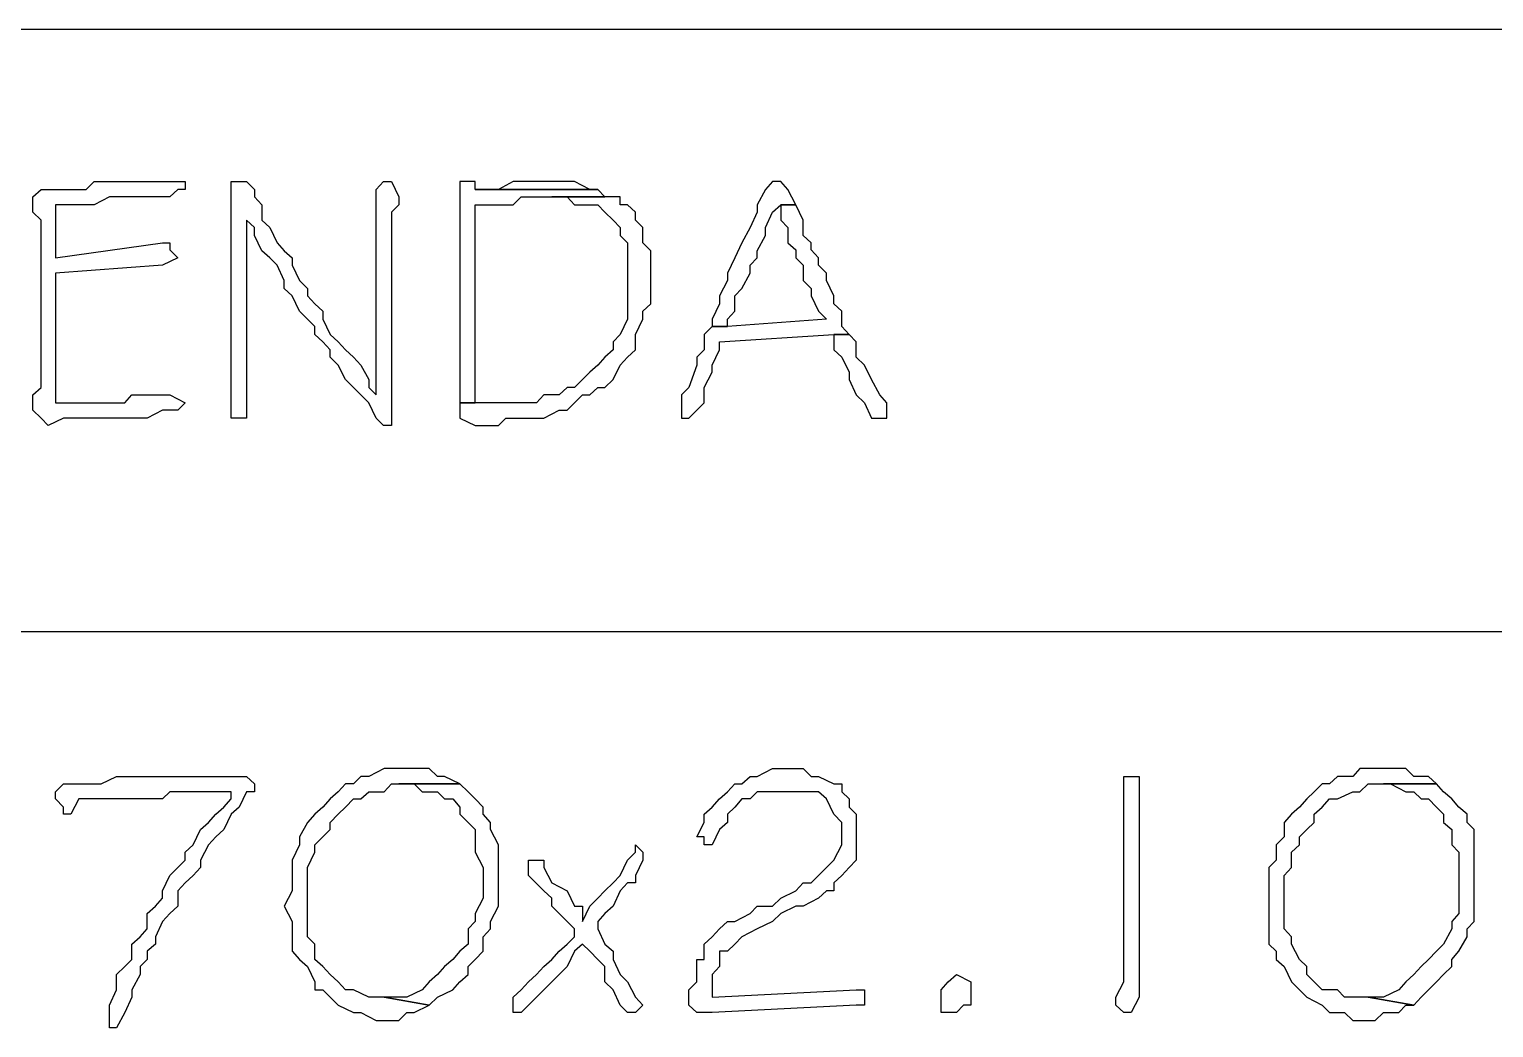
# Model space of a CAD drawing. Header units: millimetres. Extents: x -518.8 to -461.2, y 3.5 to 44.2.
# Drawn here: x -511.472 to -510.25, y 12.331 to 13.165 of the extents above; entities that cross this region are included whole.
import ezdxf

# ---------------------------------------------------------------- set-up
doc = ezdxf.new("R2010")
doc.units = ezdxf.units.MM
doc.header["$MEASUREMENT"] = 0
doc.layers.add('14', color=14, linetype='Continuous')
doc.layers.add('MYSOLIDS', color=7, linetype='Continuous')

msp = doc.modelspace()

# ---------------------------------------------------------------- linework, layer by layer
at = {"layer": '14'}
for points in [[(-513.9391, 13.1646), (-508.8339, 13.1646)], [(-513.9391, 12.6616), (-508.8339, 12.6616)]]:
    msp.add_lwpolyline(points, dxfattribs=at)
at = {"layer": 'MYSOLIDS'}
for points in [[(-511.4504, 12.9736), (-511.3609, 12.9864), (-511.3549, 12.9864), (-511.3549, 12.9804), (-511.3549, 12.9804), (-511.3481, 12.9736), (-511.3481, 12.9736), (-511.3481, 12.9736), (-511.3481, 12.9736), (-511.3609, 12.9676), (-511.3609, 12.9676), (-511.4504, 12.9609), (-511.4504, 12.9548), (-511.4504, 12.9548), (-511.4504, 12.9481), (-511.4504, 12.9481), (-511.4504, 12.9421), (-511.4504, 12.9293), (-511.4504, 12.9225), (-511.4504, 12.9097), (-511.4504, 12.9097), (-511.4504, 12.9037), (-511.4504, 12.8909), (-511.4504, 12.8842), (-511.4504, 12.8721), (-511.4504, 12.8654), (-511.4504, 12.8526), (-511.4504, 12.8526), (-511.4436, 12.8526), (-511.4308, 12.8526), (-511.4248, 12.8526), (-511.4121, 12.8526), (-511.4053, 12.8526), (-511.3993, 12.8526), (-511.3925, 12.8526), (-511.3865, 12.8594), (-511.3737, 12.8594), (-511.3609, 12.8594), (-511.3549, 12.8594), (-511.3549, 12.8594), (-511.3421, 12.8526), (-511.3421, 12.8526), (-511.3421, 12.8526), (-511.3421, 12.8526), (-511.3481, 12.8466), (-511.3549, 12.8466), (-511.3609, 12.8466), (-511.3737, 12.8398), (-511.3797, 12.8398), (-511.3865, 12.8398), (-511.3993, 12.8398), (-511.4053, 12.8398), (-511.4181, 12.8398), (-511.4248, 12.8398), (-511.4308, 12.8398), (-511.4436, 12.8398), (-511.4436, 12.8398), (-511.4564, 12.8338), (-511.4564, 12.8338), (-511.4624, 12.8398), (-511.4624, 12.8398), (-511.4692, 12.8466), (-511.4692, 12.8466), (-511.4692, 12.8526), (-511.4692, 12.8594), (-511.4624, 12.8654), (-511.4624, 12.8782), (-511.4624, 12.8842), (-511.4624, 12.8969), (-511.4624, 12.9037), (-511.4624, 12.9165), (-511.4624, 12.9225), (-511.4624, 12.9353), (-511.4624, 12.9421), (-511.4624, 12.9481), (-511.4624, 12.9548), (-511.4624, 12.9676), (-511.4624, 12.9804), (-511.4624, 12.9864), (-511.4624, 12.9924), (-511.4624, 13.0052), (-511.4692, 13.012), (-511.4692, 13.018), (-511.4692, 13.0248), (-511.4692, 13.0248), (-511.4624, 13.0308), (-511.4624, 13.0308), (-511.4564, 13.0308), (-511.4564, 13.0308), (-511.4436, 13.0308), (-511.4376, 13.0308), (-511.4248, 13.0308), (-511.4248, 13.0308), (-511.4181, 13.0375), (-511.4053, 13.0375), (-511.3993, 13.0375), (-511.3925, 13.0375), (-511.3797, 13.0375), (-511.3737, 13.0375), (-511.3609, 13.0375), (-511.3549, 13.0375), (-511.3481, 13.0375), (-511.3481, 13.0375), (-511.3421, 13.0375), (-511.3421, 13.0375), (-511.3421, 13.0308), (-511.3421, 13.0308), (-511.3421, 13.0308), (-511.3481, 13.0308), (-511.3549, 13.0248), (-511.3609, 13.0248), (-511.3677, 13.0248), (-511.3797, 13.0248), (-511.3993, 13.0248), (-511.4053, 13.0248), (-511.4181, 13.018), (-511.4308, 13.018), (-511.4376, 13.018), (-511.4436, 13.018), (-511.4504, 13.018), (-511.4504, 13.012), (-511.4504, 12.9992), (-511.4504, 12.9992), (-511.4504, 12.9924), (-511.4504, 12.9804), (-511.4504, 12.9736), (-511.4504, 12.9736), (-511.4504, 12.9736), (-511.4504, 12.9736)], [(-511.291, 13.0052), (-511.291, 12.8466), (-511.291, 12.8398), (-511.291, 12.8398), (-511.297, 12.8398), (-511.297, 12.8398), (-511.3038, 12.8398), (-511.3038, 12.8398), (-511.3038, 12.8466), (-511.3038, 12.8466), (-511.3038, 13.0248), (-511.3038, 13.0308), (-511.3038, 13.0375), (-511.297, 13.0375), (-511.297, 13.0375), (-511.291, 13.0375), (-511.2842, 13.0308), (-511.2842, 13.0248), (-511.2842, 13.0248), (-511.2782, 13.018), (-511.2782, 13.0052), (-511.2714, 12.9992), (-511.2654, 12.9864), (-511.2594, 12.9797), (-511.2527, 12.9736), (-511.2527, 12.9676), (-511.2466, 12.9548), (-511.2399, 12.9481), (-511.2399, 12.9421), (-511.2339, 12.9353), (-511.2271, 12.9293), (-511.2271, 12.9225), (-511.2211, 12.9097), (-511.2143, 12.9037), (-511.2083, 12.8969), (-511.2015, 12.8909), (-511.1955, 12.8842), (-511.1887, 12.8721), (-511.1887, 12.8654), (-511.1827, 12.8594), (-511.1827, 12.8721), (-511.1827, 12.8782), (-511.1827, 12.8842), (-511.1827, 12.8909), (-511.1827, 12.9037), (-511.1827, 12.9097), (-511.1827, 12.9165), (-511.1827, 12.9293), (-511.1827, 12.9353), (-511.1827, 12.9481), (-511.1827, 12.9548), (-511.1827, 12.9676), (-511.1827, 12.9736), (-511.1827, 12.9797), (-511.1827, 12.9864), (-511.1827, 12.9992), (-511.1827, 13.012), (-511.1827, 13.018), (-511.1827, 13.0248), (-511.1827, 13.0308), (-511.1767, 13.0375), (-511.1767, 13.0375), (-511.1767, 13.0375), (-511.1767, 13.0375), (-511.1699, 13.0375), (-511.1699, 13.0375), (-511.1639, 13.0248), (-511.1639, 13.0248), (-511.1639, 13.018), (-511.1639, 13.018), (-511.1699, 13.012), (-511.1699, 12.9992), (-511.1699, 12.9924), (-511.1699, 12.9864), (-511.1699, 12.9736), (-511.1699, 12.9676), (-511.1699, 12.9548), (-511.1699, 12.9481), (-511.1699, 12.9353), (-511.1699, 12.9293), (-511.1699, 12.9225), (-511.1699, 12.9165), (-511.1699, 12.9097), (-511.1699, 12.8969), (-511.1699, 12.8909), (-511.1699, 12.8782), (-511.1699, 12.8721), (-511.1699, 12.8594), (-511.1699, 12.8526), (-511.1699, 12.8466), (-511.1699, 12.8466), (-511.1699, 12.8338), (-511.1699, 12.8338), (-511.1767, 12.8338), (-511.1767, 12.8338), (-511.1767, 12.8338), (-511.1827, 12.8398), (-511.1827, 12.8398), (-511.1887, 12.8526), (-511.1955, 12.8594), (-511.2083, 12.8721), (-511.2143, 12.8842), (-511.2211, 12.8909), (-511.2211, 12.8969), (-511.2271, 12.9037), (-511.2339, 12.9097), (-511.2339, 12.9165), (-511.2399, 12.9225), (-511.2466, 12.9293), (-511.2527, 12.9421), (-511.2594, 12.9481), (-511.2594, 12.9548), (-511.2654, 12.9676), (-511.2714, 12.9736), (-511.2782, 12.9797), (-511.2842, 12.9924), (-511.2842, 12.9992), (-511.291, 13.0052), (-511.291, 13.0052), (-511.291, 13.0052), (-511.291, 13.0052)], [(-511.106, 13.0375), (-511.1128, 13.0375), (-511.1128, 13.0248), (-511.1128, 13.018), (-511.1128, 13.018), (-511.1128, 13.0052), (-511.1128, 12.9992), (-511.1128, 12.9864), (-511.1128, 12.9797), (-511.1128, 12.9676), (-511.1128, 12.9609), (-511.1128, 12.9481), (-511.1128, 12.9421), (-511.1128, 12.9293), (-511.1128, 12.9225), (-511.1128, 12.9165), (-511.1128, 12.9037), (-511.1128, 12.8969), (-511.1128, 12.8842), (-511.1128, 12.8782), (-511.1128, 12.8654), (-511.1128, 12.8526), (-511.1128, 12.8526), (-511.1, 12.8526), (-511.1, 12.8594), (-511.1, 12.8654), (-511.1, 12.8782), (-511.1, 12.8842), (-511.1, 12.8909), (-511.1, 12.9037), (-511.1, 12.9097), (-511.1, 12.9165), (-511.1, 12.9225), (-511.1, 12.9353), (-511.1, 12.9421), (-511.1, 12.9548), (-511.1, 12.9609), (-511.1, 12.9736), (-511.1, 12.9797), (-511.1, 12.9924), (-511.1, 12.9992), (-511.1, 13.0052), (-511.1, 13.018), (-511.1, 13.018), (-511.0872, 13.018), (-511.0805, 13.018), (-511.0684, 13.018), (-511.0617, 13.0248), (-511.0557, 13.0248), (-511.0489, 13.0248), (-511.0361, 13.0248), (-510.9918, 13.0248), (-510.9978, 13.0308), (-511.1, 13.0308), (-511.1, 13.0375), (-511.106, 13.0375), (-511.106, 13.0375)], [(-511.0361, 13.0375), (-511.0429, 13.0375), (-511.0489, 13.0375), (-511.0617, 13.0375), (-511.0617, 13.0375), (-511.0684, 13.0375), (-511.0805, 13.0308), (-511.0872, 13.0308), (-511.1, 13.0308), (-510.9978, 13.0308), (-511.0045, 13.0308), (-511.0173, 13.0375), (-511.0233, 13.0375), (-511.0361, 13.0375), (-511.0361, 13.0375)], [(-510.8451, 13.0375), (-510.8519, 13.0375), (-510.8519, 13.0375), (-510.8519, 13.0375), (-510.8579, 13.0308), (-510.8647, 13.018), (-510.8647, 13.012), (-510.8707, 12.9992), (-510.8775, 12.9864), (-510.8835, 12.9736), (-510.8895, 12.9609), (-510.8895, 12.9548), (-510.8895, 12.9548), (-510.8963, 12.9421), (-510.8963, 12.9353), (-510.9023, 12.9225), (-510.9023, 12.9165), (-510.8895, 12.9165), (-510.8895, 12.9225), (-510.8835, 12.9293), (-510.8835, 12.9421), (-510.8775, 12.9481), (-510.8707, 12.9609), (-510.8707, 12.9609), (-510.8707, 12.9676), (-510.8647, 12.9736), (-510.8647, 12.9797), (-510.8579, 12.9924), (-510.8579, 12.9992), (-510.8519, 13.012), (-510.8451, 13.018), (-510.8324, 13.018), (-510.8391, 13.0308), (-510.8451, 13.0375), (-510.8451, 13.0375), (-510.8451, 13.0375)], [(-510.9918, 13.0248), (-511.0361, 13.0248), (-511.0361, 13.0248), (-511.0233, 13.0248), (-511.0173, 13.018), (-511.0045, 13.018), (-510.9978, 13.018), (-510.9918, 13.012), (-510.985, 13.0052), (-510.985, 13.0052), (-510.979, 12.9992), (-510.979, 12.9924), (-510.973, 12.9864), (-510.973, 12.9797), (-510.973, 12.9676), (-510.973, 12.9548), (-510.973, 12.9481), (-510.973, 12.9421), (-510.973, 12.9293), (-510.973, 12.9225), (-510.979, 12.9097), (-510.985, 12.9037), (-510.985, 12.8969), (-510.9918, 12.8909), (-510.9978, 12.8842), (-511.0045, 12.8782), (-511.0105, 12.8721), (-511.0173, 12.8654), (-511.0233, 12.8654), (-511.0301, 12.8594), (-511.0429, 12.8594), (-511.0489, 12.8526), (-511.0557, 12.8526), (-511.0617, 12.8526), (-511.0684, 12.8526), (-511.0805, 12.8526), (-511.0872, 12.8526), (-511.1, 12.8526), (-511.1128, 12.8526), (-511.1128, 12.8466), (-511.1128, 12.8398), (-511.1128, 12.8398), (-511.1, 12.8338), (-511.0933, 12.8338), (-511.0805, 12.8338), (-511.0745, 12.8398), (-511.0617, 12.8398), (-511.0557, 12.8398), (-511.0489, 12.8398), (-511.0429, 12.8398), (-511.0301, 12.8466), (-511.0233, 12.8466), (-511.0173, 12.8526), (-511.0105, 12.8594), (-511.0045, 12.8594), (-510.9978, 12.8654), (-510.9918, 12.8654), (-510.985, 12.8721), (-510.979, 12.8842), (-510.973, 12.8909), (-510.9662, 12.8969), (-510.9662, 12.9037), (-510.9662, 12.9097), (-510.9602, 12.9225), (-510.9602, 12.9293), (-510.9534, 12.9353), (-510.9534, 12.9481), (-510.9534, 12.9548), (-510.9534, 12.9609), (-510.9534, 12.9676), (-510.9534, 12.9797), (-510.9602, 12.9864), (-510.9602, 12.9992), (-510.9662, 13.0052), (-510.9662, 13.012), (-510.973, 13.018), (-510.979, 13.018), (-510.979, 13.0248), (-510.9918, 13.0248), (-510.9918, 13.0248)], [(-510.8324, 13.018), (-510.8451, 13.018), (-510.8451, 13.012), (-510.8451, 13.0052), (-510.8391, 12.9992), (-510.8391, 12.9864), (-510.8324, 12.9804), (-510.8324, 12.9736), (-510.8263, 12.9676), (-510.8263, 12.9548), (-510.8196, 12.9481), (-510.8196, 12.9421), (-510.8136, 12.9293), (-510.8068, 12.9225), (-510.8895, 12.9165), (-510.9023, 12.9165), (-510.909, 12.9097), (-510.909, 12.8969), (-510.9151, 12.8909), (-510.9151, 12.8842), (-510.9151, 12.8842), (-510.9218, 12.8654), (-510.9278, 12.8594), (-510.9278, 12.8526), (-510.9278, 12.8466), (-510.9278, 12.8398), (-510.9218, 12.8398), (-510.9218, 12.8398), (-510.9151, 12.8466), (-510.909, 12.8526), (-510.909, 12.8654), (-510.909, 12.8654), (-510.9023, 12.8782), (-510.9023, 12.8842), (-510.8963, 12.8969), (-510.8963, 12.9037), (-510.8008, 12.9097), (-510.788, 12.9097), (-510.794, 12.9165), (-510.794, 12.9293), (-510.8008, 12.9353), (-510.8008, 12.9421), (-510.8068, 12.9548), (-510.8068, 12.9609), (-510.8136, 12.9676), (-510.8136, 12.9736), (-510.8196, 12.9804), (-510.8196, 12.9864), (-510.8263, 12.9924), (-510.8263, 12.9992), (-510.8263, 13.0052), (-510.8324, 13.018), (-510.8324, 13.018), (-510.8324, 13.018)], [(-510.788, 12.9097), (-510.8008, 12.9097), (-510.8008, 12.9037), (-510.8008, 12.8969), (-510.794, 12.8909), (-510.788, 12.8782), (-510.788, 12.8721), (-510.782, 12.8594), (-510.7752, 12.8526), (-510.7692, 12.8398), (-510.7692, 12.8398), (-510.7624, 12.8398), (-510.7564, 12.8398), (-510.7564, 12.8466), (-510.7564, 12.8526), (-510.7624, 12.8594), (-510.7692, 12.8721), (-510.7752, 12.8842), (-510.782, 12.8909), (-510.782, 12.9037), (-510.788, 12.9097), (-510.788, 12.9097)], [(-511.4308, 12.5218), (-511.4308, 12.5218), (-511.4308, 12.5218), (-511.4308, 12.5218), (-511.4308, 12.5218), (-511.4376, 12.509), (-511.4376, 12.509), (-511.4436, 12.509), (-511.4436, 12.509), (-511.4436, 12.515), (-511.4436, 12.515), (-511.4504, 12.5218), (-511.4504, 12.5278), (-511.4436, 12.5345), (-511.4436, 12.5345), (-511.4376, 12.5345), (-511.4308, 12.5345), (-511.4181, 12.5345), (-511.4121, 12.5345), (-511.3993, 12.5406), (-511.3925, 12.5406), (-511.3797, 12.5406), (-511.3669, 12.5406), (-511.3609, 12.5406), (-511.3549, 12.5406), (-511.3421, 12.5406), (-511.3354, 12.5406), (-511.3226, 12.5406), (-511.3166, 12.5406), (-511.3098, 12.5406), (-511.3038, 12.5406), (-511.297, 12.5406), (-511.297, 12.5406), (-511.291, 12.5406), (-511.291, 12.5406), (-511.2842, 12.5345), (-511.2842, 12.5345), (-511.2842, 12.5278), (-511.291, 12.5278), (-511.297, 12.515), (-511.3038, 12.509), (-511.3098, 12.4962), (-511.3166, 12.4902), (-511.3226, 12.4834), (-511.3293, 12.4706), (-511.3293, 12.4646), (-511.3354, 12.4578), (-511.3421, 12.4518), (-511.3481, 12.4451), (-511.3481, 12.4323), (-511.3481, 12.4323), (-511.3549, 12.4263), (-511.3609, 12.4195), (-511.3669, 12.4067), (-511.3669, 12.4007), (-511.3737, 12.3947), (-511.3737, 12.3879), (-511.3797, 12.3819), (-511.3797, 12.3751), (-511.3865, 12.3624), (-511.3865, 12.3563), (-511.3925, 12.3436), (-511.3925, 12.3436), (-511.3993, 12.3308), (-511.3993, 12.3308), (-511.4053, 12.3308), (-511.4053, 12.3308), (-511.4053, 12.3308), (-511.4053, 12.3308), (-511.4053, 12.3368), (-511.4053, 12.3368), (-511.4053, 12.3436), (-511.4053, 12.3496), (-511.3993, 12.3624), (-511.3993, 12.3624), (-511.3993, 12.3751), (-511.3925, 12.3819), (-511.3865, 12.3879), (-511.3865, 12.4007), (-511.3797, 12.4067), (-511.3737, 12.4135), (-511.3737, 12.4263), (-511.3669, 12.4323), (-511.3609, 12.4391), (-511.3609, 12.4451), (-511.3549, 12.4578), (-511.3481, 12.4646), (-511.3421, 12.4706), (-511.3421, 12.4774), (-511.3354, 12.4834), (-511.3293, 12.4962), (-511.3226, 12.5022), (-511.3166, 12.509), (-511.3098, 12.515), (-511.3038, 12.5218), (-511.3038, 12.5278), (-511.3098, 12.5278), (-511.3166, 12.5278), (-511.3293, 12.5278), (-511.3354, 12.5278), (-511.3481, 12.5278), (-511.3549, 12.5278), (-511.3609, 12.5218), (-511.3669, 12.5218), (-511.3797, 12.5218), (-511.3865, 12.5218), (-511.3993, 12.5218), (-511.4053, 12.5218), (-511.4181, 12.5218), (-511.4308, 12.5218), (-511.4308, 12.5218), (-511.4308, 12.5218), (-511.4308, 12.5218), (-511.4308, 12.5218)], [(-511.1572, 12.5473), (-511.1699, 12.5473), (-511.176, 12.5473), (-511.1887, 12.5406), (-511.1955, 12.5406), (-511.2015, 12.5345), (-511.2083, 12.5345), (-511.2143, 12.5278), (-511.2211, 12.5218), (-511.2271, 12.515), (-511.2339, 12.509), (-511.2399, 12.5022), (-511.2466, 12.4902), (-511.2466, 12.4834), (-511.2466, 12.4834), (-511.2527, 12.4706), (-511.2527, 12.4646), (-511.2527, 12.4518), (-511.2527, 12.4451), (-511.2594, 12.4323), (-511.2594, 12.4323), (-511.2527, 12.4195), (-511.2527, 12.4135), (-511.2527, 12.4007), (-511.2527, 12.3947), (-511.2466, 12.3879), (-511.2399, 12.3819), (-511.2339, 12.3691), (-511.2339, 12.3624), (-511.2271, 12.3624), (-511.2211, 12.3563), (-511.2143, 12.3496), (-511.2015, 12.3436), (-511.2015, 12.3436), (-511.1955, 12.3436), (-511.1827, 12.3368), (-511.176, 12.3368), (-511.1639, 12.3368), (-511.1572, 12.3436), (-511.1511, 12.3436), (-511.1384, 12.3496), (-511.1384, 12.3496), (-511.176, 12.3563), (-511.176, 12.3563), (-511.1827, 12.3563), (-511.1887, 12.3563), (-511.2015, 12.3624), (-511.2083, 12.3624), (-511.2143, 12.3691), (-511.2211, 12.3751), (-511.2271, 12.3819), (-511.2339, 12.3879), (-511.2339, 12.4007), (-511.2399, 12.4067), (-511.2399, 12.4135), (-511.2399, 12.4263), (-511.2399, 12.4323), (-511.2399, 12.4391), (-511.2399, 12.4451), (-511.2399, 12.4578), (-511.2399, 12.4646), (-511.2339, 12.4774), (-511.2339, 12.4834), (-511.2271, 12.4902), (-511.2211, 12.4962), (-511.2211, 12.5022), (-511.2143, 12.509), (-511.2083, 12.515), (-511.2015, 12.5218), (-511.1955, 12.5218), (-511.1887, 12.5278), (-511.176, 12.5278), (-511.1699, 12.5345), (-511.1639, 12.5345), (-511.1128, 12.5345), (-511.1256, 12.5406), (-511.1316, 12.5406), (-511.1384, 12.5473), (-511.1511, 12.5473), (-511.1572, 12.5473), (-511.1572, 12.5473)], [(-510.9023, 12.3563), (-510.782, 12.3624), (-510.7752, 12.3624), (-510.7752, 12.3624), (-510.7752, 12.3563), (-510.7752, 12.3563), (-510.7752, 12.3496), (-510.7752, 12.3496), (-510.782, 12.3496), (-510.782, 12.3496), (-510.9023, 12.3436), (-510.909, 12.3436), (-510.909, 12.3436), (-510.9151, 12.3436), (-510.9151, 12.3436), (-510.9151, 12.3436), (-510.9151, 12.3436), (-510.9218, 12.3496), (-510.9218, 12.3496), (-510.9218, 12.3624), (-510.9151, 12.3691), (-510.9151, 12.3819), (-510.9151, 12.3879), (-510.909, 12.3879), (-510.909, 12.4007), (-510.9023, 12.4067), (-510.8963, 12.4135), (-510.8895, 12.4195), (-510.8835, 12.4195), (-510.8835, 12.4195), (-510.8707, 12.4263), (-510.8647, 12.4323), (-510.8519, 12.4323), (-510.8451, 12.4391), (-510.8324, 12.4451), (-510.8263, 12.4518), (-510.8196, 12.4518), (-510.8196, 12.4518), (-510.8136, 12.4578), (-510.8068, 12.4646), (-510.8008, 12.4706), (-510.794, 12.4834), (-510.794, 12.4902), (-510.794, 12.4962), (-510.794, 12.5022), (-510.8008, 12.509), (-510.8068, 12.5218), (-510.8068, 12.5218), (-510.8136, 12.5278), (-510.8196, 12.5278), (-510.8324, 12.5278), (-510.8391, 12.5278), (-510.8519, 12.5278), (-510.8579, 12.5278), (-510.8647, 12.5278), (-510.8707, 12.5218), (-510.8775, 12.5218), (-510.8835, 12.515), (-510.8895, 12.509), (-510.8895, 12.5022), (-510.8963, 12.4962), (-510.8963, 12.4962), (-510.9023, 12.4834), (-510.909, 12.4834), (-510.909, 12.4902), (-510.909, 12.4902), (-510.9151, 12.4902), (-510.9151, 12.4902), (-510.909, 12.5022), (-510.909, 12.509), (-510.9023, 12.515), (-510.8963, 12.5218), (-510.8963, 12.5218), (-510.8895, 12.5278), (-510.8835, 12.5345), (-510.8775, 12.5345), (-510.8707, 12.5406), (-510.8647, 12.5406), (-510.8519, 12.5473), (-510.8451, 12.5473), (-510.8391, 12.5473), (-510.8263, 12.5473), (-510.8196, 12.5406), (-510.8136, 12.5406), (-510.8008, 12.5345), (-510.794, 12.5345), (-510.794, 12.5278), (-510.788, 12.5218), (-510.788, 12.515), (-510.782, 12.509), (-510.782, 12.5022), (-510.782, 12.4962), (-510.782, 12.4834), (-510.782, 12.4774), (-510.782, 12.4706), (-510.788, 12.4646), (-510.794, 12.4578), (-510.8008, 12.4518), (-510.8008, 12.4451), (-510.8068, 12.4451), (-510.8136, 12.4391), (-510.8263, 12.4323), (-510.8324, 12.4323), (-510.8451, 12.4263), (-510.8519, 12.4195), (-510.8647, 12.4135), (-510.8647, 12.4135), (-510.8775, 12.4067), (-510.8835, 12.4007), (-510.8895, 12.3947), (-510.8963, 12.3947), (-510.8963, 12.3819), (-510.9023, 12.3751), (-510.9023, 12.3691), (-510.9023, 12.3563), (-510.9023, 12.3563), (-510.9023, 12.3563), (-510.9023, 12.3563)], [(-510.5654, 12.3496), (-510.5654, 12.3563), (-510.5587, 12.3691), (-510.5587, 12.3691), (-510.5587, 12.3819), (-510.5587, 12.3947), (-510.5587, 12.4007), (-510.5587, 12.4135), (-510.5587, 12.4195), (-510.5587, 12.4323), (-510.5587, 12.4391), (-510.5587, 12.4451), (-510.5587, 12.4578), (-510.5587, 12.4646), (-510.5587, 12.4774), (-510.5587, 12.4834), (-510.5587, 12.4902), (-510.5587, 12.5022), (-510.5587, 12.509), (-510.5587, 12.515), (-510.5587, 12.5278), (-510.5587, 12.5345), (-510.5587, 12.5406), (-510.5587, 12.5406), (-510.5527, 12.5406), (-510.5527, 12.5406), (-510.5459, 12.5406), (-510.5459, 12.5406), (-510.5459, 12.5345), (-510.5459, 12.5218), (-510.5459, 12.515), (-510.5459, 12.509), (-510.5459, 12.4962), (-510.5459, 12.4902), (-510.5459, 12.4774), (-510.5459, 12.4706), (-510.5459, 12.4578), (-510.5459, 12.4518), (-510.5459, 12.4391), (-510.5459, 12.4323), (-510.5459, 12.4195), (-510.5459, 12.4135), (-510.5459, 12.4007), (-510.5459, 12.3947), (-510.5459, 12.3819), (-510.5459, 12.3751), (-510.5459, 12.3624), (-510.5459, 12.3624), (-510.5459, 12.3563), (-510.5459, 12.3563), (-510.5527, 12.3436), (-510.5527, 12.3436), (-510.5587, 12.3436), (-510.5587, 12.3436), (-510.5587, 12.3436), (-510.5587, 12.3436), (-510.5654, 12.3496), (-510.5654, 12.3496), (-510.5654, 12.3496), (-510.5654, 12.3496), (-510.5654, 12.3496)], [(-510.3421, 12.5473), (-510.3489, 12.5473), (-510.3617, 12.5473), (-510.3677, 12.5406), (-510.3805, 12.5406), (-510.3872, 12.5345), (-510.3933, 12.5345), (-510.4, 12.5278), (-510.406, 12.5218), (-510.4121, 12.515), (-510.4188, 12.509), (-510.4248, 12.5022), (-510.4248, 12.4902), (-510.4316, 12.4834), (-510.4316, 12.4834), (-510.4316, 12.4706), (-510.4376, 12.4646), (-510.4376, 12.4518), (-510.4376, 12.4451), (-510.4376, 12.4323), (-510.4376, 12.4323), (-510.4376, 12.4195), (-510.4376, 12.4135), (-510.4376, 12.4007), (-510.4316, 12.3947), (-510.4316, 12.3879), (-510.4248, 12.3819), (-510.4188, 12.3691), (-510.4121, 12.3624), (-510.4121, 12.3624), (-510.406, 12.3563), (-510.3933, 12.3496), (-510.3872, 12.3436), (-510.3872, 12.3436), (-510.3745, 12.3436), (-510.3677, 12.3368), (-510.3549, 12.3368), (-510.3489, 12.3368), (-510.3421, 12.3436), (-510.3293, 12.3436), (-510.3233, 12.3496), (-510.3166, 12.3496), (-510.3549, 12.3563), (-510.3549, 12.3563), (-510.3677, 12.3563), (-510.3745, 12.3563), (-510.3805, 12.3624), (-510.3933, 12.3624), (-510.4, 12.3691), (-510.406, 12.3751), (-510.406, 12.3819), (-510.4121, 12.3879), (-510.4188, 12.4007), (-510.4188, 12.4067), (-510.4248, 12.4135), (-510.4248, 12.4263), (-510.4248, 12.4323), (-510.4248, 12.4391), (-510.4248, 12.4451), (-510.4248, 12.4578), (-510.4188, 12.4646), (-510.4188, 12.4774), (-510.4121, 12.4834), (-510.4121, 12.4902), (-510.406, 12.4962), (-510.4, 12.5022), (-510.4, 12.509), (-510.3933, 12.515), (-510.3872, 12.5218), (-510.3805, 12.5218), (-510.3677, 12.5278), (-510.3617, 12.5278), (-510.3549, 12.5345), (-510.3421, 12.5345), (-510.2978, 12.5345), (-510.3045, 12.5406), (-510.3166, 12.5406), (-510.3233, 12.5473), (-510.3293, 12.5473), (-510.3421, 12.5473), (-510.3421, 12.5473)], [(-511.1128, 12.5345), (-511.1639, 12.5345), (-511.1511, 12.5345), (-511.1444, 12.5278), (-511.1316, 12.5278), (-511.1256, 12.5218), (-511.1188, 12.5218), (-511.1128, 12.515), (-511.1128, 12.509), (-511.106, 12.5022), (-511.1, 12.4962), (-511.1, 12.4834), (-511.1, 12.4774), (-511.0933, 12.4646), (-511.0933, 12.4578), (-511.0933, 12.4578), (-511.0933, 12.4451), (-511.0933, 12.4391), (-511.1, 12.4263), (-511.1, 12.4195), (-511.1, 12.4195), (-511.106, 12.4135), (-511.106, 12.4007), (-511.1128, 12.3947), (-511.1188, 12.3879), (-511.1256, 12.3819), (-511.1316, 12.3751), (-511.1384, 12.3691), (-511.1444, 12.3624), (-511.1444, 12.3624), (-511.1572, 12.3563), (-511.1639, 12.3563), (-511.176, 12.3563), (-511.1384, 12.3496), (-511.1316, 12.3563), (-511.1188, 12.3624), (-511.1128, 12.3691), (-511.106, 12.3751), (-511.106, 12.3819), (-511.1, 12.3879), (-511.0933, 12.3947), (-511.0933, 12.4067), (-511.0872, 12.4135), (-511.0872, 12.4195), (-511.0805, 12.4323), (-511.0805, 12.4391), (-511.0805, 12.4518), (-511.0805, 12.4578), (-511.0805, 12.4646), (-511.0805, 12.4774), (-511.0805, 12.4834), (-511.0872, 12.4962), (-511.0872, 12.5022), (-511.0933, 12.509), (-511.0933, 12.515), (-511.1, 12.5218), (-511.1, 12.5218), (-511.106, 12.5278), (-511.1128, 12.5345), (-511.1128, 12.5345)], [(-510.2978, 12.5345), (-510.3421, 12.5345), (-510.3361, 12.5345), (-510.3233, 12.5278), (-510.3166, 12.5278), (-510.3105, 12.5218), (-510.3045, 12.5218), (-510.2978, 12.515), (-510.2918, 12.509), (-510.2918, 12.5022), (-510.285, 12.4962), (-510.285, 12.4834), (-510.279, 12.4774), (-510.279, 12.4646), (-510.279, 12.4578), (-510.279, 12.4578), (-510.279, 12.4451), (-510.279, 12.4391), (-510.279, 12.4263), (-510.285, 12.4195), (-510.285, 12.4195), (-510.285, 12.4135), (-510.2918, 12.4007), (-510.2978, 12.3947), (-510.3045, 12.3879), (-510.3105, 12.3819), (-510.3166, 12.3751), (-510.3233, 12.3691), (-510.3293, 12.3624), (-510.3293, 12.3624), (-510.3421, 12.3563), (-510.3489, 12.3563), (-510.3549, 12.3563), (-510.3166, 12.3496), (-510.3105, 12.3563), (-510.3045, 12.3624), (-510.2978, 12.3691), (-510.2918, 12.3751), (-510.285, 12.3819), (-510.285, 12.3879), (-510.279, 12.3947), (-510.2722, 12.4067), (-510.2722, 12.4135), (-510.2662, 12.4195), (-510.2662, 12.4323), (-510.2662, 12.4391), (-510.2662, 12.4518), (-510.2662, 12.4578), (-510.2662, 12.4646), (-510.2662, 12.4774), (-510.2662, 12.4834), (-510.2662, 12.4962), (-510.2722, 12.5022), (-510.2722, 12.509), (-510.279, 12.515), (-510.285, 12.5218), (-510.285, 12.5218), (-510.2918, 12.5278), (-510.2978, 12.5345), (-510.2978, 12.5345)], [(-511.0105, 12.4007), (-511.0173, 12.3947), (-511.0233, 12.3819), (-511.0301, 12.3751), (-511.0361, 12.3691), (-511.0429, 12.3624), (-511.0429, 12.3624), (-511.0557, 12.3496), (-511.0617, 12.3436), (-511.0617, 12.3436), (-511.0684, 12.3436), (-511.0684, 12.3436), (-511.0684, 12.3496), (-511.0684, 12.3496), (-511.0684, 12.3563), (-511.0617, 12.3624), (-511.0557, 12.3691), (-511.0489, 12.3751), (-511.0429, 12.3819), (-511.0361, 12.3879), (-511.0301, 12.3947), (-511.0233, 12.4007), (-511.0173, 12.4067), (-511.0173, 12.4135), (-511.0233, 12.4195), (-511.0301, 12.4263), (-511.0361, 12.4323), (-511.0361, 12.4391), (-511.0429, 12.4451), (-511.0557, 12.4578), (-511.0557, 12.4646), (-511.0557, 12.4646), (-511.0557, 12.4706), (-511.0557, 12.4706), (-511.0489, 12.4706), (-511.0489, 12.4706), (-511.0489, 12.4706), (-511.0429, 12.4706), (-511.0429, 12.4646), (-511.0361, 12.4518), (-511.0233, 12.4451), (-511.0173, 12.4323), (-511.0105, 12.4323), (-511.0105, 12.4195), (-511.0105, 12.4195), (-511.0045, 12.4323), (-510.9978, 12.4391), (-510.9918, 12.4451), (-510.985, 12.4518), (-510.979, 12.4578), (-510.973, 12.4706), (-510.9662, 12.4774), (-510.9662, 12.4834), (-510.9602, 12.4774), (-510.9602, 12.4774), (-510.9602, 12.4706), (-510.9602, 12.4706), (-510.9602, 12.4706), (-510.9662, 12.4578), (-510.9662, 12.4518), (-510.973, 12.4518), (-510.979, 12.4451), (-510.985, 12.4323), (-510.9918, 12.4263), (-510.9978, 12.4195), (-510.9978, 12.4135), (-510.9918, 12.4007), (-510.985, 12.3947), (-510.985, 12.3879), (-510.979, 12.3751), (-510.973, 12.3691), (-510.973, 12.3691), (-510.9662, 12.3563), (-510.9602, 12.3496), (-510.9602, 12.3496), (-510.9662, 12.3436), (-510.9662, 12.3436), (-510.9662, 12.3436), (-510.9662, 12.3436), (-510.973, 12.3436), (-510.979, 12.3496), (-510.985, 12.3624), (-510.9918, 12.3691), (-510.9918, 12.3819), (-510.9978, 12.3879), (-511.0045, 12.3947), (-511.0105, 12.4007), (-511.0105, 12.4007), (-511.0105, 12.4007), (-511.0105, 12.4007)], [(-510.7053, 12.3436), (-510.7113, 12.3436), (-510.7113, 12.3436), (-510.7113, 12.3563), (-510.7113, 12.3563), (-510.7113, 12.3624), (-510.7053, 12.3691), (-510.6985, 12.3751), (-510.6985, 12.3751), (-510.6865, 12.3691), (-510.6865, 12.3691), (-510.6865, 12.3624), (-510.6865, 12.3624), (-510.6865, 12.3496), (-510.6925, 12.3496), (-510.6985, 12.3436), (-510.7053, 12.3436), (-510.7053, 12.3436), (-510.7053, 12.3436), (-510.7053, 12.3436)]]:
    msp.add_lwpolyline(points, dxfattribs=at)

doc.saveas('drawing.dxf')
